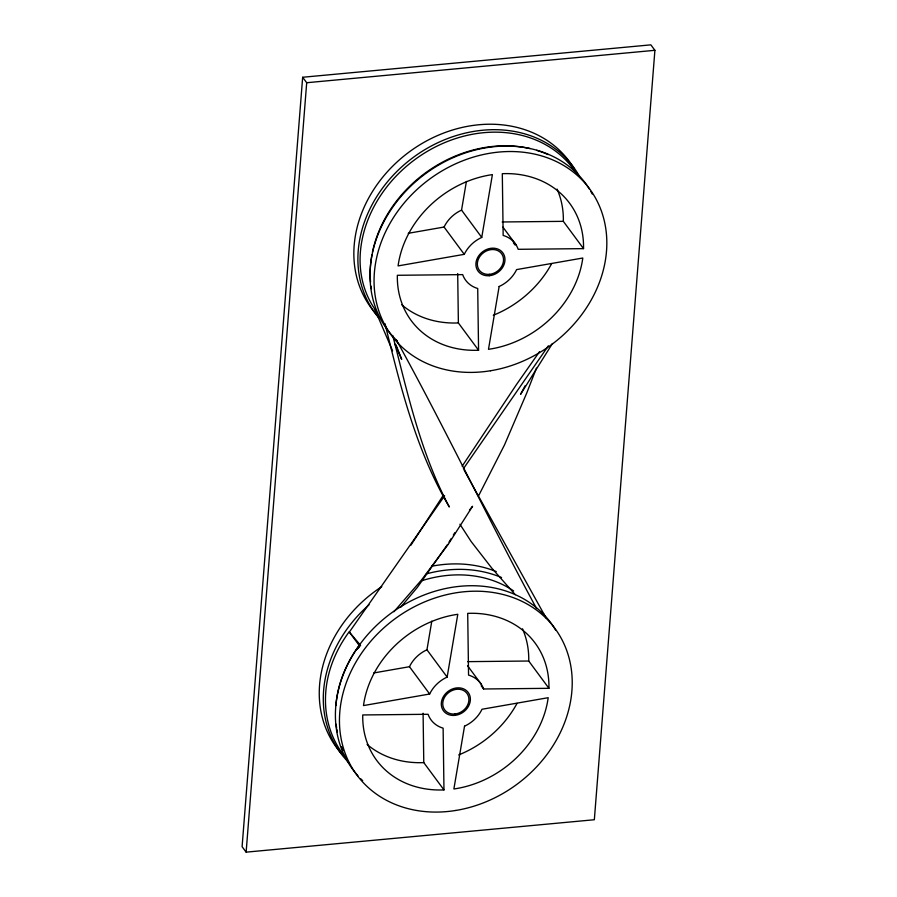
<?xml version="1.0" encoding="UTF-8"?>
<svg xmlns="http://www.w3.org/2000/svg" width="897" height="897" viewBox="0 0 897 897"><rect width="100%" height="100%" fill="white"/><g stroke="black" fill="none" stroke-linecap="round" stroke-linejoin="round"><path stroke-width="1.35" d="M302.659 77.265L242.1 846.69L246.137 852.15L594.341 819.735L654.9 50.31L650.863 44.85L302.659 77.265L306.696 82.726L246.137 852.15M408.225 233.31L444.071 227.042A30.801 25.699 -36.5 0 1 461.551 210.122L466.406 181.452M481.745 237.425L492.397 174.612A98.558 82.232 -36.5 0 0 398.089 265.904L464.265 254.333A30.801 25.699 -36.5 0 1 481.745 237.425L461.551 210.122M373.623 672.974L409.469 666.706A30.801 25.699 -36.5 0 1 426.95 649.798L431.805 621.128M447.143 677.089L457.795 614.288A98.558 82.232 -36.5 0 0 363.487 705.58L429.663 694.009A30.801 25.699 -36.5 0 1 447.143 677.089L426.95 649.798M536.428 368.151L526.853 392.763L504.495 444.934L478.46 496.03L546.049 617.91M525.104 385.766L520.54 394.377L552.451 343.506M447.569 544.445L417.453 587.255L400.645 607.291M449.016 542.102L451.18 538.581M453.344 535.061L454.79 532.717M410.792 545.342L443.264 495.312M462.146 466.227L516.313 384.791L539.512 351.691M463.39 468.739L548.359 345.827M358.834 647.544L356.883 649.406L360.583 645.358L359.237 645.481L356.602 649.17A117.047 97.661 -36.5 0 0 335.882 705.513M444.62 495.794L349.348 632.082L359.719 644.338M469.456 510.101L472.584 506.267L448.399 544.098L421.467 580.034L393.895 611.743M306.696 82.726L654.9 50.31M502.185 221.974L563.338 221.346L583.532 248.637L518.208 249.31A30.801 25.699 -36.5 0 0 503.161 235.429L502.309 173.693A98.558 82.232 -36.5 0 1 583.532 248.637M467.584 661.65L528.737 661.022L548.93 688.313L483.606 688.986A30.801 25.699 -36.5 0 0 468.559 675.093L467.707 613.369A98.558 82.232 -36.5 0 1 548.93 688.313M515.293 594.711L491.892 568.261L471.127 541.508L459.926 524.218M502.948 227.143L515.876 244.612M513.364 242.762L514.979 244.948M444.071 227.042L464.265 254.333M401.71 304.756A98.558 82.232 -36.5 0 0 458.378 322.942L478.572 350.234L477.72 288.498A30.801 25.699 -36.5 0 1 462.673 274.617L397.349 275.289A98.558 82.232 -36.5 0 0 478.572 350.234M467.539 665.72L481.274 684.276M481.184 685.712L483.606 688.986M409.469 666.706L429.663 694.009M359.237 645.481L349.146 631.836A117.047 97.661 -36.5 0 0 325.779 691.856A121.97 101.765 -36.5 0 0 345.513 757.371M367.108 744.42A98.558 82.232 -36.5 0 0 423.776 762.607L443.97 789.909L443.118 728.173A30.801 25.699 -36.5 0 1 428.071 714.281L362.747 714.954A98.558 82.232 -36.5 0 0 443.97 789.909M574.54 170.609A121.97 101.765 -36.5 0 0 449.105 140.851A121.97 101.765 -36.5 0 0 360.381 252.192A117.047 97.661 -36.5 0 0 374.565 308.725L377.278 313.602M464.097 470.05L478.46 496.03M396.418 340.019C445.26 428.374 488.439 519.699 536.518 608.458M394.938 344.044L401.688 359.361L395.969 344.717M374.565 308.725L392.583 350.828M392.74 335.456C407.687 393.805 420.749 453.422 449.33 506.984C416.141 450.597 400.432 386.685 385.015 323.716M457.694 273.551L458.378 322.942M423.092 713.227L423.776 762.607M378.59 317.65A123.203 102.796 -36.5 0 1 416.051 155.394A123.203 102.796 -36.5 0 1 579.473 176.429M397.27 340.983A123.203 102.796 -36.5 0 1 421.568 176.698A123.203 102.796 -36.5 0 1 589.464 189.166M590.899 191.577A123.203 102.796 -36.5 0 1 592.255 194.032M557.082 189.11A98.558 82.232 -36.5 0 1 563.338 221.346M551.633 263.707A98.558 82.232 -36.5 0 1 493.294 315.262M379.274 317.359A123.203 102.796 -36.5 0 1 407.272 153.409A123.203 102.796 -36.5 0 1 574.035 168.535M421.601 580.763A117.036 97.661 -36.5 0 1 513.633 590.921M543.47 613.66A123.203 102.796 -36.5 0 1 544.871 616.093M348.709 762.484A123.203 102.796 -36.5 0 1 369.037 604.825M426.266 573.901A123.203 102.796 -36.5 0 1 501.569 577.567M357.948 775.804A123.203 102.796 -36.5 0 1 390.834 613.402A123.203 102.796 -36.5 0 1 555.591 630.042M362.668 780.659A123.203 102.796 -36.5 0 1 360.829 778.865M522.48 628.775A98.558 82.232 -36.5 0 1 528.737 661.022M517.031 703.383A98.558 82.232 -36.5 0 1 458.692 754.926M343.697 756.025A123.203 102.796 -36.5 0 1 381.774 586.66M431.58 566.254A123.203 102.796 -36.5 0 1 496.299 571.602M343.002 750.43A121.97 101.765 -36.5 0 1 341.477 746.674M337.35 732.165A121.97 101.765 -36.5 0 1 336.857 729.452M336.655 728.173A121.97 101.765 -36.5 0 1 336.14 724.26M371.403 288.733A117.047 97.661 -36.5 0 1 371.01 286.121M370.562 282.14A117.047 97.661 -36.5 0 1 370.483 265.837A121.97 101.765 -36.5 0 1 371.907 254.961M372.446 252.214A121.97 101.765 -36.5 0 1 530.105 148.577M536.653 150.326A121.97 101.765 -36.5 0 1 548.134 154.576M499.136 286.513L488.484 349.314A98.558 82.232 -36.5 0 0 582.792 258.022L516.616 269.593A30.801 25.699 -36.5 0 1 499.136 286.513M464.534 726.178L453.882 788.979A98.558 82.232 -36.5 0 0 548.19 697.698L482.014 709.258A30.801 25.699 -36.5 0 1 464.534 726.178M443.858 496.803L443.253 496.557L443.88 496.848M490.491 370.764A123.203 102.796 -36.5 0 0 591.213 191.117A123.203 102.796 -36.5 0 0 389.623 224.003A123.203 102.796 -36.5 0 0 490.491 370.764M489.358 275.704A15.395 12.85 -36.5 0 0 503.542 253.929A15.395 12.85 -36.5 0 0 478.415 256.262A15.395 12.85 -36.5 0 0 489.358 275.704M455.889 810.439A123.203 102.796 -36.5 0 0 556.611 630.793A123.203 102.796 -36.5 0 0 355.021 663.679A123.203 102.796 -36.5 0 0 455.889 810.439M454.757 715.38A15.395 12.85 -36.5 0 0 468.94 693.594A15.395 12.85 -36.5 0 0 443.813 695.937A15.395 12.85 -36.5 0 0 454.757 715.38M454.869 714.001A13.859 11.56 -36.5 0 0 467.629 694.401A13.859 11.56 -36.5 0 0 445.013 696.509A13.859 11.56 -36.5 0 0 454.869 714.001M489.47 274.325A13.859 11.56 -36.5 0 0 502.242 254.726A13.859 11.56 -36.5 0 0 479.615 256.834A13.859 11.56 -36.5 0 0 489.47 274.325"/></g></svg>
